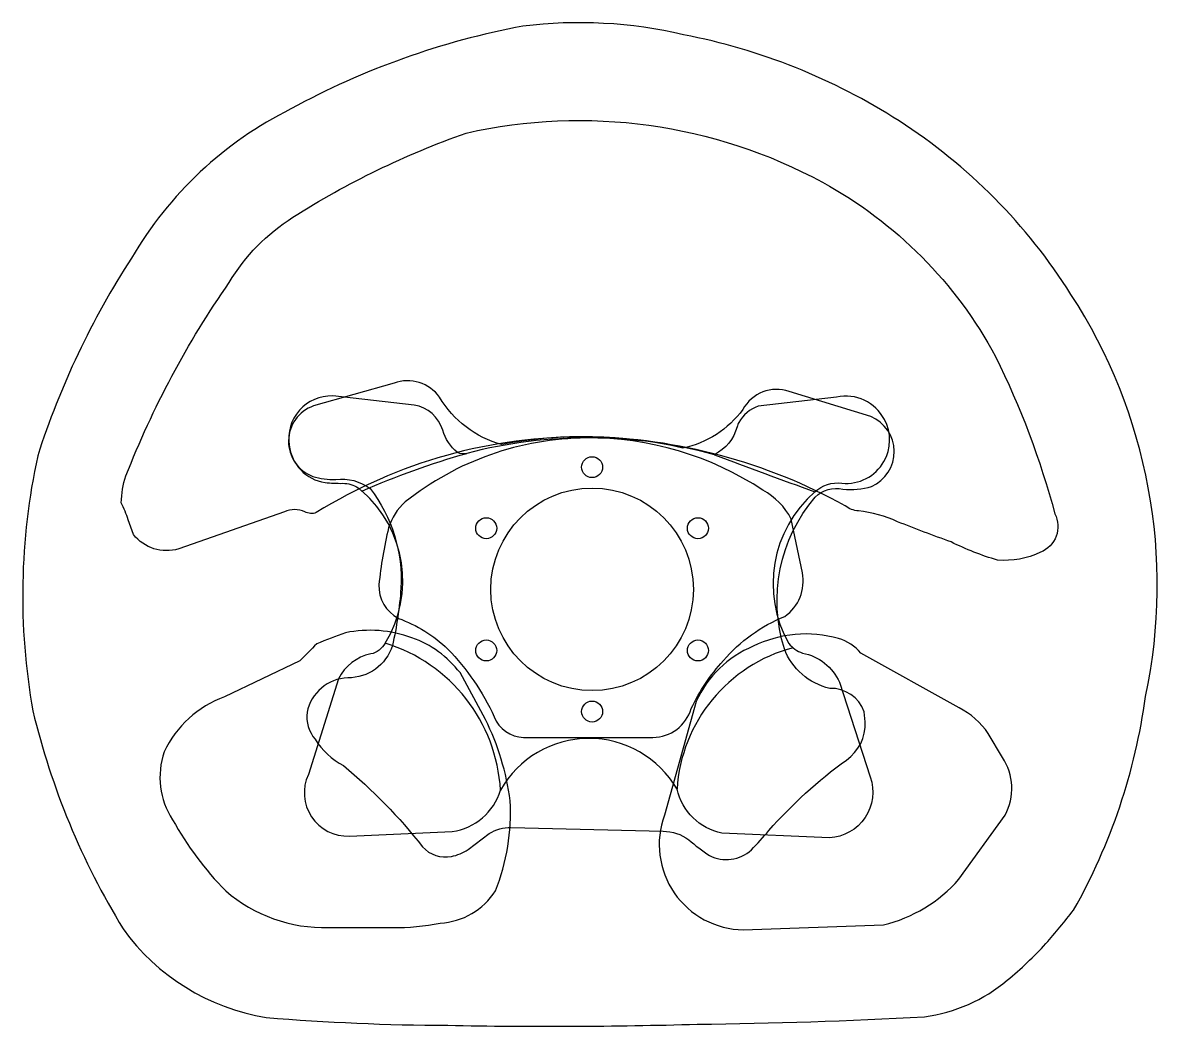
# Model space of a CAD drawing. Header units: millimetres. Extents: x -163 to 162, y -125 to 162.
import ezdxf

# ---------------------------------------------------------------- set-up
doc = ezdxf.new("R2010")
doc.units = ezdxf.units.MM
doc.layers.get('0').update_dxf_attribs({"color": 10})
for name, color, linetype in [('Aufnahme', 50, 'Continuous'), ('Button Blate Ascher', 210, 'Continuous'), ('Button Plate', 90, 'Continuous'), ('Platte', 30, 'Continuous')]:
    doc.layers.add(name, color=color, linetype=linetype)

# ---------------------------------------------------------------- blocks, each defined once
blk = doc.blocks.new('Aufnahme 2')
for centre, radius in [((0, 35), 3), ((0, 0), 29), ((-30.31, 17.5), 3), ((30.31, 17.5), 3), ((-30.31, -17.5), 3), ((30.31, -17.5), 3), ((0, -35), 3)]:
    blk.add_circle(centre, radius)

msp = doc.modelspace()

# ---------------------------------------------------------------- linework, layer by layer
for points in [[(158.5, -30.66, 0.199261), (137.12, 84.49, 0.109725), (87.91, 134.16, 0.095199), (26.18, 158.84, 0.088753), (-19.79, 161.29, 0.078975), (-86.25, 137.6, 0.145704), (-131.88, 94.88, 0.066152), (-158.75, 38.25, 0.097668), (-160.13, -34.82, 0.078152), (-134.32, -97.18, 0.198887), (-93.35, -122.62, 0.019402), (-41.34, -124.86, 0.011882), (30.12, -124.54, 0.011167), (95.19, -122.39, 0.142726), (118.89, -111.94, 0.034391), (129.96, -101.46, 0.010252), (137.89, -91.88, 0.094596)], [(72.49, 23.92, 0.123055), (-1.33, 43.69, 0.142166), (-79.01, 21.97, -0.231229), (-82.22, 22.22, 0.211473), (-88.1, 22.25), (-118.37, 11.59, -0.306459), (-131.33, 15.68), (-132.82, 19.92, 0.030605), (-134.8, 24.78, -0.079084), (-133.48, 32.5, -0.05902), (-103.89, 87.91, -0.117454), (-85.68, 106.55, -0.05665), (-36.06, 130.7, -0.18181), (66.01, 116.58, -0.145321), (115.52, 66.67, -0.050455), (132.5, 21.64, -0.442927), (128.41, 10.63, -0.13277), (116.1, 8.37, -0.043765), (102.81, 13.57, -0.007148), (87.46, 19.38, 0.082595), (76.31, 22.46, -0.150577)], [(-105.27, -30.82, 0.20246), (-122.52, -46.57, 0.233684), (-120.1, -65.96, 0.069565), (-104.9, -86.35, 0.187286), (-75.49, -96.85), (-57.13, -96.85, 0.053576), (-43.51, -95.58, 0.242548), (-27.68, -86.34, 0.111625), (-23.47, -60.54, 0.083777), (-30.55, -37.23), (-37.82, -23.85, 0.144672), (-51.57, -13.86, 0.138296), (-70.6, -12.43, 0.017926), (-78.85, -15.61, -0.002119), (-83.64, -20.45)], [(70.58, -14.09, 0.186229), (46.12, -16.31, 0.192049), (29.84, -32.13), (20.69, -64.68, 0.515413), (43.3, -97.5), (83.44, -96.09, 0.15598), (105.04, -83.01), (118.28, -64.65, 0.274447), (117.51, -48.15), (113.46, -41.26, 0.123393), (105.07, -33.9), (76.95, -18.23, 0.140341)]]:
    msp.add_lwpolyline(points, format="xyb", close=True)
at = {"layer": 'Button Blate Ascher'}
msp.add_lwpolyline([(56.45, 56.69, 0.364064), (43.17, 51.53, -0.185218), (25.97, 40.45, 0.105597), (-25.88, 41.45, -0.193878), (-43.65, 55.03, 0.330319), (-56.72, 59.1), (-79.8, 52.54, 0.695557), (-80, 32.36, 0.07624), (-73.38, 31.45, -0.197501), (-63.56, 28.87, -0.179806), (-54.74, 0.35, -0.04027), (-57.19, -16.11, -0.330254), (-69.96, -25.34, 0.344163), (-81.62, -35.2, 0.209482), (-79.3, -42.95, 0.131083), (-71.22, -50.46, -0.05268), (-48.53, -73.74, 0.264251), (-40.3, -76.5, 0.095085), (-35.47, -74.52), (-29.44, -69.92, -0.149886), (-23.22, -68.23), (20.33, -69.29, -0.170999), (27.69, -71.73, 0.033097), (33.6, -76.22, 0.310291), (45.62, -74.64, 0.021672), (50.6, -69.07, -0.054594), (72.81, -48.88, 0.261944), (78.18, -37.97), (77.9, -35.06, 0.325609), (68.05, -28.35, -0.24977), (55.06, -17.05, -0.257886), (63.89, 26.45, -0.243067), (71.8, 28.74, 0.103761), (80.02, 29.47, 0.658897), (79.8, 49.51)], format="xyb", close=True, dxfattribs=at)
at = {"layer": 'Button Plate'}
for points in [[(-35.86, 38.95, -0.220324), (-38.52, 39.21, -0.158102), (-42.76, 45.6, 0.286221), (-50.91, 52.78), (-74.27, 55.39, 0.472537), (-86.7, 41.3, 0.340664), (-76.46, 30.58, 0.029062), (-71.43, 30.37, -0.158641), (-66.97, 29.07), (-65.89, 28.17, -0.034511)], [(83.72, 48.65, 0.333723), (70.03, 55.09), (47.6, 52.47, 0.178632), (41.98, 47.78, 0.042489), (41.5, 46.56, -0.210598), (35.09, 38.57, 0.003345), (63.79, 27.93, -0.224116), (71.53, 30.41, 0.297291), (83.56, 36.59, 0.260265)], [(-40.02, -69.36, 0.290928), (-26.22, -57.5, 0.313142), (-59.23, -15.41, -0.214088), (-63.37, -18.51, 0.239183), (-72.59, -25.67), (-81.25, -53.02, 0.562), (-69.5, -70.64)]]:
    msp.add_lwpolyline(points, format="xyb", close=True, dxfattribs=at)
for points in [[(63.79, 27.93, 0.356291), (56.33, -15.51, 0.135899), (60.25, -18.24, -0.24455), (70.83, -26.6), (79.64, -53.72, -0.502526), (67.96, -71.15), (37.16, -69.86, -0.288863), (24.32, -57.24)], [(57.56, -16.73, 0.323577), (24.32, -57.24, 0.58128), (-26.22, -57.5)]]:
    msp.add_lwpolyline(points, format="xyb", dxfattribs=at)
for centre, radius, start, end in [((-1.1, -94.72), 138.12, 74.8082, 104.5788), ((-88.36, 2.44), 34.16, 328.4973, 48.8738)]:
    msp.add_arc(centre, radius, start, end, dxfattribs=at)
at = {"layer": 'Platte'}
msp.add_lwpolyline([(57.04, 20.13, 0.150753), (48.93, 28.37, 0.150387), (-1.68, 43.36, 0.167809), (-53.49, 25.06, 0.140608), (-58.27, 17.61, 0.033469), (-61.05, 1.32, 0.286521), (-55.46, -8.31, -0.107403), (-41.3, -17.1, -0.082879), (-28.01, -36.46, 0.303076), (-19.63, -42.42), (17.39, -42.42, 0.331625), (28.37, -34.16, -0.073217), (37.59, -20.41, -0.119099), (55.18, -7.73, 0.299537), (60.21, 4.73)], format="xyb", close=True, dxfattribs=at)

# ---------------------------------------------------------------- block references
at = {"layer": 'Aufnahme'}
msp.add_blockref('Aufnahme 2', (0, 0), dxfattribs=at)

doc.saveas('drawing.dxf')
